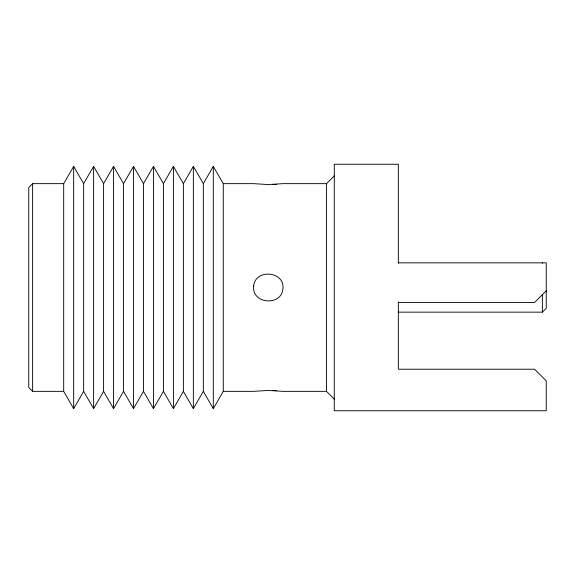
<?xml version="1.0" encoding="UTF-8"?>
<svg xmlns="http://www.w3.org/2000/svg" width="575" height="575" viewBox="0 0 575 575"><rect width="100%" height="100%" fill="white"/><g stroke="black" fill="none" stroke-linecap="round" stroke-linejoin="round"><path stroke-width="0.86" d="M63.688 183.648L73.665 166.376L83.634 183.648L83.634 391.352L73.665 408.624L63.688 391.352L63.688 183.648L32.631 183.648L28.75 187.536L28.75 387.464L32.631 391.352L63.688 391.352M83.634 183.648L93.617 166.376L103.586 183.648L103.586 391.352L113.562 408.624L123.532 391.352L123.532 183.648L133.508 166.376L143.484 183.648L143.484 391.352L153.46 408.624L163.429 391.352L163.429 183.648L173.406 166.376L183.382 183.648L183.382 391.352L173.406 408.624L163.429 391.352M103.586 183.648L113.562 166.376L123.532 183.648M143.484 183.648L153.46 166.376L163.429 183.648M183.382 183.648L193.358 166.376L203.327 183.648L203.327 391.352L193.358 408.624L183.382 391.352M203.327 183.648L213.303 166.376L223.28 183.648L223.28 391.352L213.303 408.624L203.327 391.352M83.634 391.352L93.617 408.624L103.586 391.352M123.532 391.352L133.508 408.624L143.484 391.352M334.283 399.115L326.514 391.352L326.514 183.648L334.283 175.885M546.25 290.799L534.606 302.45L398.338 302.45M398.238 312.153L542.369 312.153L546.25 308.272L546.25 262.847L398.338 262.847M223.28 183.648L253.575 183.648L268.281 184.561L282.993 183.648L326.514 183.648M223.28 391.352L253.575 391.352L268.281 390.439L282.993 391.352L326.514 391.352M542.369 262.847L542.369 263.221M542.369 294.271L542.369 312.153M398.338 263.257L398.338 164.242L334.283 164.242L334.283 410.758L546.25 410.758L546.25 380.866L534.606 369.222L398.338 369.222L398.338 301.825M213.303 166.376L213.303 408.624M193.358 166.376L193.358 408.624M173.406 166.376L173.406 408.624M153.46 166.376L153.46 408.624M133.508 166.376L133.508 408.624M113.562 166.376L113.562 408.624M93.617 166.376L93.617 408.624M73.665 166.376L73.665 408.624M32.631 183.648L32.631 391.352M276.438 184.331A15.209 1.574 -0.4 0 1 272.493 184.532M272.493 390.468A15.209 1.574 0.4 0 1 276.438 390.669M253.654 286.113C251.462 303.952 281.419 306.561 282.914 288.894C285.114 271.048 255.135 268.439 253.654 286.113"/></g></svg>
